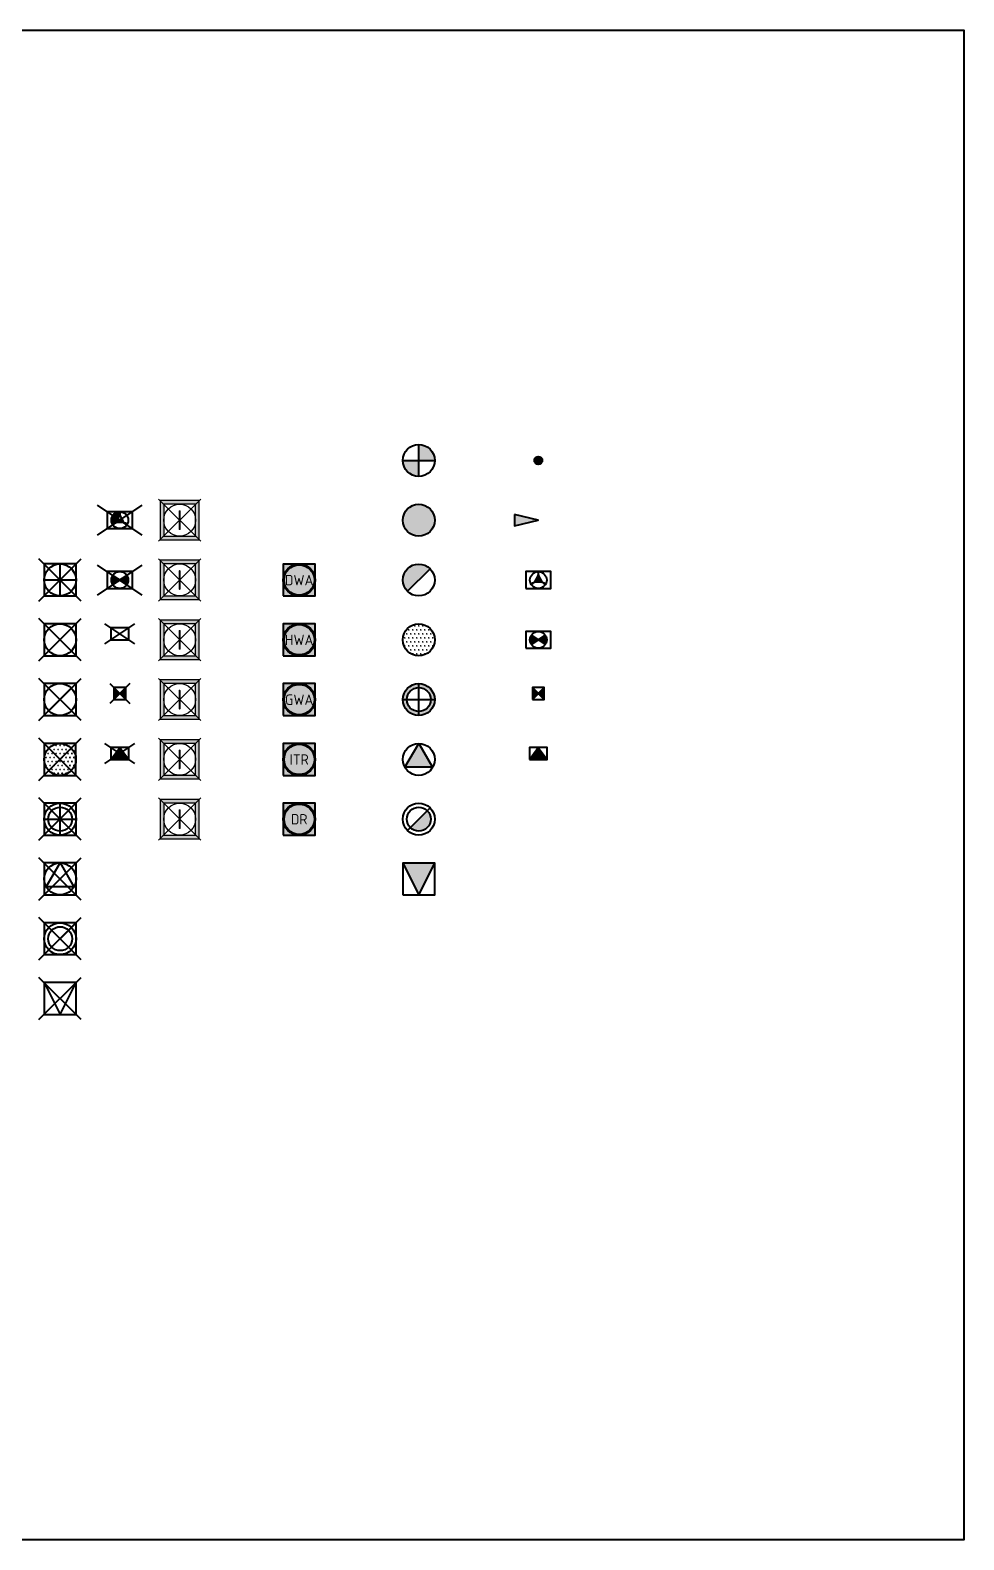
# Model space of a CAD drawing. Header units: metres. Extents: x 3957 to 4309, y 1331 to 1626.
# Drawn here: x 4155.77 to 4179.2, y 1541.18 to 1579.05 of the extents above; entities that cross this region are included whole.
import ezdxf
from ezdxf.enums import TextEntityAlignment as Align

# ---------------------------------------------------------------- set-up
doc = ezdxf.new("R2010")
doc.units = ezdxf.units.M
for name, color, linetype, lineweight in [('B-WE-RI-DRAINAGE_RIOOLPUT_VERLAGEN-S', 90, 'Continuous', 18), ('B-WE-RI-DWA_RIOOLPUT_VERLAGEN-S', 20, 'Continuous', 18), ('B-WE-RI-GWA_RIOOLPUT_VERLAGEN-S', 30, 'Continuous', 18), ('B-WE-RI-HWA_RIOOLPUT_VERLAGEN-S', 150, 'Continuous', 18), ('B-WE-RI-ITR_RIOOLPUT_VERLAGEN-S', 140, 'Continuous', 18), ('B-WE-RI-OVERIG_RIOOLPUT_VERLAGEN-S', 10, 'Continuous', 18), ('N-WE-RI-DRAINAGE_PUT-S', 90, 'Continuous', 25), ('N-WE-RI-DRAINAGE_RIOOLPUT_DEKSEL-S', 90, 'Continuous', 25), ('N-WE-RI-DRAINAGE_RIOOLPUT_INSPECTIEPUT-S', 90, 'Continuous', 25), ('N-WE-RI-DWA_HULPSTUK-S', 20, 'Continuous', 25), ('N-WE-RI-DWA_RIOOLPUT_DEKSEL-S', 20, 'Continuous', 25), ('N-WE-RI-DWA_RIOOLPUT_INSPECTIEPUT-S', 20, 'Continuous', 25), ('N-WE-RI-DWA_RIOOLPUT_POMPPUT-S', 20, 'Continuous', 25), ('N-WE-RI-GWA_RIOOLPUT_DEKSEL-S', 30, 'Continuous', 25), ('N-WE-RI-GWA_RIOOLPUT_INSPECTIEPUT-S', 30, 'Continuous', 25), ('N-WE-RI-HWA_HULPSTUK-S', 150, 'Continuous', 25), ('N-WE-RI-HWA_KOLK_GELEIDEKOLK-S', 150, 'Continuous', 25), ('N-WE-RI-HWA_KOLK_TEGELPADKOLK-S', 150, 'Continuous', 25), ('N-WE-RI-HWA_RIOOLPUT_DEKSEL-S', 150, 'Continuous', 25), ('N-WE-RI-HWA_RIOOLPUT_INSPECTIEPUT-S', 150, 'Continuous', 25), ('N-WE-RI-HWA_UITLAATCONSTRUCTIE-S', 150, 'Continuous', 25), ('N-WE-RI-ITR_RIOOLPUT_DEKSEL-S', 140, 'Continuous', 25), ('N-WE-RI-ITR_RIOOLPUT_INSPECTIEPUT-S', 140, 'Continuous', 25), ('V-WE-RI-DRAINAGE_PUT-S', 90, 'Continuous', 25), ('V-WE-RI-DRAINAGE_RIOOLPUT_INSPECTIEPUT-S', 90, 'Continuous', 25), ('V-WE-RI-DWA_HULPSTUK-S', 20, 'Continuous', 25), ('V-WE-RI-DWA_RIOOLPUT_INSPECTIEPUT-S', 20, 'Continuous', 25), ('V-WE-RI-DWA_RIOOLPUT_POMPPUT-S', 20, 'Continuous', 25), ('V-WE-RI-GWA_RIOOLPUT_INSPECTIEPUT-S', 30, 'Continuous', 25), ('V-WE-RI-HWA_HULPSTUK-S', 150, 'Continuous', 25), ('V-WE-RI-HWA_KOLK-S', 150, 'Continuous', 25), ('V-WE-RI-HWA_KOLK_GELEIDEKOLK-S', 150, 'Continuous', 25), ('V-WE-RI-HWA_KOLK_TEGELPADKOLK-S', 150, 'Continuous', 25), ('V-WE-RI-HWA_RIOOLPUT_INSPECTIEPUT-S', 150, 'Continuous', 25), ('V-WE-RI-HWA_UITLAATCONSTRUCTIE-S', 150, 'Continuous', 25), ('V-WE-RI-ITR_RIOOLPUT_INSPECTIEPUT-S', 140, 'Continuous', 25)]:
    doc.layers.add(name, color=color, linetype=linetype, lineweight=lineweight)
doc.styles.add('NLCS-ISO', font='NLCS-ISO.ttf')

# ---------------------------------------------------------------- blocks, each defined once
blk = doc.blocks.new('SRI-PUT_VERLAGEN-SO')
h = blk.add_hatch(color=256)
h.dxf.hatch_style = 1
h.paths.add_polyline_path([(-2, -2), (2, -2), (2, 2), (-2, 2)], flags=16)
h.paths.add_polyline_path([(-2.46, -2.46), (2.46, -2.46), (2.46, 2.46), (-2.46, 2.46)])
for p, q in [((-2.65, -2.65), (2.65, 2.65)), ((2.65, -2.65), (-2.65, 2.65))]:
    blk.add_line(p, q)
at = {"flags": 128}
for points in [[(-2.46, -2.46), (2.46, -2.46), (2.46, 2.46), (-2.46, 2.46)], [(-2, -2), (2, -2), (2, 2), (-2, 2)]]:
    blk.add_lwpolyline(points, close=True, dxfattribs=at)
blk.add_circle((0, 0), 2)
at = {"style": 'NLCS-ISO'}
blk.add_text('I', height=2.5, dxfattribs=at).set_placement((0, -0.01), align=Align.MIDDLE_CENTER)
blk = doc.blocks.new('V-SRI-KOLK-SO')
for p, q in [((-1.875, -0.5), (1.875, 2)), ((1.875, -0.5), (-1.875, 2))]:
    blk.add_line(p, q)
at = {"flags": 128}
blk.add_lwpolyline([(-1.125, 0), (1.125, 0), (1.125, 1.5), (-1.125, 1.5)], close=True, dxfattribs=at)
blk = doc.blocks.new('V-SRI-HULP_CONTROLEPUT-SO')
h = blk.add_hatch(color=256)
h.dxf.hatch_style = 1
h.paths.add_polyline_path([(-0.87, -0.58, 0.174883), (0, 0.68, -0.041169), (-0.07, 1.05, 0.396012), (-1.05, 0, 0.147593)])
h.paths.add_polyline_path([(0, 0.68, -0.132759), (-0.59, -0.34, -0.132759), (0.59, -0.34, -0.132759)], flags=17)
h.paths.add_polyline_path([(-0.59, -0.34, -0.174883), (0.94, -0.47, 0.115778), (1.05, 0, 0.396012), (0.07, 1.05, -0.174883)])
h.paths.add_polyline_path([(-0.07, 1.05, 0.174883), (0.59, -0.34, -0.041169), (0.94, -0.47, 0.115778), (1.05, 0, 0.432652)])
for p, q in [((2.82, -1.88), (-2.82, 1.88)), ((-2.82, -1.88), (2.82, 1.88))]:
    blk.add_line(p, q)
at = {"flags": 128}
blk.add_lwpolyline([(-1.57, -1.05), (1.57, -1.05), (1.57, 1.05), (-1.57, 1.05)], close=True, dxfattribs=at)
blk.add_circle((0, 0), 1.05)
at = {"color": 0, "linetype": 'ByBlock', "lineweight": -2}
for centre, start, end in [((-2.19, 1.26), 305.4455, 354.5545), ((2.19, 1.26), 185.4455, 234.5545), ((0, -2.53), 65.4455, 114.5545)]:
    blk.add_arc(centre, 2.26, start, end, dxfattribs=at)
blk = doc.blocks.new('V-SRI-HULP_ONTSTOPPINGSSTUK-SO')
for points in [[(-0.87, 0.58, 0.148069), (-1.05, 0, 0.148069), (-0.87, -0.58), (0, 0)], [(0, 0), (0.87, -0.58, 0.148069), (1.05, 0, 0.148069), (0.87, 0.58)]]:
    blk.add_hatch(color=256).paths.add_polyline_path(points)
for p, q in [((2.82, -1.88), (-2.82, 1.88)), ((-2.82, -1.88), (2.82, 1.88)), ((0.87, 0.58), (-0.87, -0.58)), ((-0.87, 0.58), (0.87, -0.58)), ((-0.87, -0.58), (0.87, 0.58))]:
    blk.add_line(p, q)
at = {"flags": 128}
blk.add_lwpolyline([(-1.57, -1.05), (1.57, -1.05), (1.57, 1.05), (-1.57, 1.05)], close=True, dxfattribs=at)
blk.add_circle((0, 0), 1.05)
blk = doc.blocks.new('SRI-HULP_CONTROLEPUT-SO')
h = blk.add_hatch(color=256)
h.dxf.hatch_style = 1
h.paths.add_polyline_path([(0.07, 1.05, 0.031281), (-0.07, 1.05, 0.041169), (0, 0.68, 0.041169)])
h.paths.add_polyline_path([(0, 0.68, -0.132759), (-0.59, -0.34, -0.132759), (0.59, -0.34, -0.132759)])
h.paths.add_polyline_path([(-0.59, -0.34, 0.041169), (-0.94, -0.47, 0.031281), (-0.87, -0.58, 0.041169)])
h.paths.add_polyline_path([(0.59, -0.34, 0.041169), (0.87, -0.58, 0.031281), (0.94, -0.47, 0.041169)])
at = {"flags": 128}
blk.add_lwpolyline([(-1.57, -1.05), (1.57, -1.05), (1.57, 1.05), (-1.57, 1.05)], close=True, dxfattribs=at)
blk.add_circle((0, 0), 1.05)
at = {"color": 0, "linetype": 'ByBlock', "lineweight": -2}
for centre, start, end in [((-2.19, 1.26), 305.4455, 354.5545), ((2.19, 1.26), 185.4455, 234.5545), ((0, -2.53), 65.4455, 114.5545)]:
    blk.add_arc(centre, 2.26, start, end, dxfattribs=at)
blk = doc.blocks.new('SRI-HULP_ONTSTOPPINGSSTUK-SO')
for points in [[(-0.87, 0.58, 0.148069), (-1.05, 0, 0.148069), (-0.87, -0.58), (0, 0)], [(0, 0), (0.87, -0.58, 0.148069), (1.05, 0, 0.148069), (0.87, 0.58)]]:
    blk.add_hatch(color=256).paths.add_polyline_path(points)
for p, q in [((0.87, 0.58), (-0.87, -0.58)), ((-0.87, 0.58), (0.87, -0.58)), ((-0.87, -0.58), (0.87, 0.58))]:
    blk.add_line(p, q)
at = {"flags": 128}
blk.add_lwpolyline([(-1.57, -1.05), (1.57, -1.05), (1.57, 1.05), (-1.57, 1.05)], close=True, dxfattribs=at)
blk.add_circle((0, 0), 1.05)
blk = doc.blocks.new('SRI-HULP_AANSLUITEN-SO')
h = blk.add_hatch(color=256)
h.dxf.hatch_style = 1
edge = h.paths.add_edge_path()
edge.add_arc((0, 0), 0.5, 0, 360)
blk.add_circle((0, 0), 0.5)
blk = doc.blocks.new('SRI-HULP_DOORVOEREN-SO')
h = blk.add_hatch(color=256)
h.dxf.hatch_style = 1
h.paths.add_polyline_path([(-2.97, 0.7), (-2.97, -0.7), (0, 0)])
at = {"color": 0, "linetype": 'ByBlock', "lineweight": -2, "flags": 128}
blk.add_lwpolyline([(-2.97, 0.7), (-2.97, -0.7), (0, 0)], close=True, dxfattribs=at)
blk = doc.blocks.new('V-SRI-KOLK_TEGELPAD-SO')
h = blk.add_hatch(color=256)
h.dxf.hatch_style = 1
h.paths.add_polyline_path([(-0.75, 0), (0, 0.75), (-0.75, 1.5)])
h.paths.add_polyline_path([(0, 0.75), (0.75, 0), (0.75, 1.5)])
for p, q in [((1.25, 2), (-1.25, -0.5)), ((-1.25, 2), (1.25, -0.5)), ((-0.75, 0), (0.75, 1.5)), ((0.75, 0), (-0.75, 1.5))]:
    blk.add_line(p, q)
blk.add_lwpolyline([(-0.75, 0), (0.75, 0), (0.75, 1.5), (-0.75, 1.5)], close=True)
blk = doc.blocks.new('V-SRI-KOLK_GELEIDE-SO')
h = blk.add_hatch(color=256)
h.dxf.hatch_style = 1
h.paths.add_polyline_path([(0, 1.5), (-1.125, 0), (1.125, 0)])
for p, q in [((-1.875, -0.5), (1.875, 2)), ((1.875, -0.5), (-1.875, 2)), ((-1.125, 0), (1.125, 1.5)), ((1.125, 0), (-1.125, 1.5))]:
    blk.add_line(p, q)
blk.add_lwpolyline([(-1.125, 0), (1.125, 0), (1.125, 1.5), (-1.125, 1.5)], close=True)
at = {"flags": 128}
blk.add_lwpolyline([(-1.125, 0), (0, 1.5), (1.125, 0)], dxfattribs=at)
blk = doc.blocks.new('SRI-KOLK_TEGELPAD-SO')
h = blk.add_hatch(color=256)
h.dxf.hatch_style = 1
h.paths.add_polyline_path([(0, 0.75), (-0.75, 1.5), (-0.75, 0)])
h.paths.add_polyline_path([(0, 0.75), (0.75, 0), (0.75, 1.5)])
for p, q in [((-0.75, 0), (0.75, 1.5)), ((0.75, 0), (-0.75, 1.5))]:
    blk.add_line(p, q)
blk.add_lwpolyline([(-0.75, 0), (0.75, 0), (0.75, 1.5), (-0.75, 1.5)], close=True)
blk = doc.blocks.new('SRI-KOLK_GELEIDE-SO')
h = blk.add_hatch(color=256)
h.dxf.hatch_style = 1
h.paths.add_polyline_path([(0, 1.5), (-1.125, 0), (1.125, 0)])
blk.add_lwpolyline([(-1.125, 0), (1.125, 0), (1.125, 1.5), (-1.125, 1.5)], close=True)
at = {"flags": 128}
blk.add_lwpolyline([(-1.125, 0), (0, 1.5), (1.125, 0)], dxfattribs=at)
blk = doc.blocks.new('SRI-PUT_DEKSEL_DWA-SO')
at = {"true_color": 0xffffff}
h = blk.add_hatch(color=7, dxfattribs=at)
h.dxf.hatch_style = 1
h.paths.add_polyline_path([(-2, -2), (2, -2), (2, 2), (-2, 2)])
at = {"flags": 128}
blk.add_lwpolyline([(-2, -2), (2, -2), (2, 2), (-2, 2)], close=True, dxfattribs=at)
for radius in [2, 1.9]:
    blk.add_circle((0, 0), radius)
at = {"style": 'NLCS-ISO'}
blk.add_text('DWA', height=1.3, dxfattribs=at).set_placement((0, -0.01), align=Align.MIDDLE_CENTER)
blk = doc.blocks.new('SRI-PUT_DEKSEL_DRAINAGE-SO')
at = {"true_color": 0xffffff}
h = blk.add_hatch(color=7, dxfattribs=at)
h.dxf.hatch_style = 1
h.paths.add_polyline_path([(-2, -2), (2, -2), (2, 2), (-2, 2)])
at = {"flags": 128}
blk.add_lwpolyline([(-2, -2), (2, -2), (2, 2), (-2, 2)], close=True, dxfattribs=at)
for radius in [2, 1.9]:
    blk.add_circle((0, 0), radius)
at = {"style": 'NLCS-ISO'}
blk.add_text('DR', height=1.3, dxfattribs=at).set_placement((0, -0.01), align=Align.MIDDLE_CENTER)
blk = doc.blocks.new('SRI-PUT_DEKSEL_GWA-SO')
at = {"true_color": 0xffffff}
h = blk.add_hatch(color=7, dxfattribs=at)
h.dxf.hatch_style = 1
h.paths.add_polyline_path([(-2, -2), (2, -2), (2, 2), (-2, 2)])
at = {"flags": 128}
blk.add_lwpolyline([(-2, -2), (2, -2), (2, 2), (-2, 2)], close=True, dxfattribs=at)
for radius in [2, 1.9]:
    blk.add_circle((0, 0), radius)
at = {"style": 'NLCS-ISO'}
blk.add_text('GWA', height=1.3, dxfattribs=at).set_placement((0, -0.01), align=Align.MIDDLE_CENTER)
blk = doc.blocks.new('SRI-PUT_DEKSEL_HWA-SO')
at = {"true_color": 0xffffff}
h = blk.add_hatch(color=7, dxfattribs=at)
h.dxf.hatch_style = 1
h.paths.add_polyline_path([(-2, -2), (2, -2), (2, 2), (-2, 2)])
at = {"flags": 128}
blk.add_lwpolyline([(-2, -2), (2, -2), (2, 2), (-2, 2)], close=True, dxfattribs=at)
for radius in [2, 1.9]:
    blk.add_circle((0, 0), radius)
at = {"style": 'NLCS-ISO'}
blk.add_text('HWA', height=1.3, dxfattribs=at).set_placement((0, -0.01), align=Align.MIDDLE_CENTER)
blk = doc.blocks.new('SRI-PUT_DEKSEL_ITR-SO')
at = {"true_color": 0xffffff}
h = blk.add_hatch(color=7, dxfattribs=at)
h.dxf.hatch_style = 1
h.paths.add_polyline_path([(-2, -2), (2, -2), (2, 2), (-2, 2)])
at = {"flags": 128}
blk.add_lwpolyline([(-2, -2), (2, -2), (2, 2), (-2, 2)], close=True, dxfattribs=at)
for radius in [2, 1.9]:
    blk.add_circle((0, 0), radius)
at = {"style": 'NLCS-ISO'}
blk.add_text('ITR', height=1.3, dxfattribs=at).set_placement((0, -0.01), align=Align.MIDDLE_CENTER)
blk = doc.blocks.new('SRI-UITSTROOMVOORZIENING-SO')
h = blk.add_hatch(color=256)
h.dxf.hatch_style = 1
h.paths.add_polyline_path([(2, 2), (-2, 2), (0, -2)])
at = {"flags": 128}
blk.add_lwpolyline([(-2, -2), (2, -2), (2, 2), (-2, 2)], close=True, dxfattribs=at)
blk.add_lwpolyline([(-2, 2), (0, -2), (2, 2)], dxfattribs=at)
blk = doc.blocks.new('SRI-PUT_DWA_01-SO')
h = blk.add_hatch(color=256)
h.dxf.hatch_style = 1
h.paths.add_polyline_path([(-2, 0, 0.414214), (0, -2), (0, 0)])
h.paths.add_polyline_path([(2, 0, 0.414214), (0, 2), (0, 0)])
for p, q in [((0, -2), (0, 2)), ((-2, 0), (2, 0))]:
    blk.add_line(p, q)
blk.add_circle((0, 0), 2)
blk = doc.blocks.new('SRI-PUT_HWA_01-SO')
h = blk.add_hatch(color=256)
h.dxf.hatch_style = 1
h.paths.add_polyline_path([(-2, 0, 1), (2, 0, 1)])
blk.add_circle((0, 0), 2)
blk = doc.blocks.new('SRI-PUT_GWA_01-SO')
h = blk.add_hatch(color=256)
h.dxf.hatch_style = 1
h.paths.add_polyline_path([(-2, 0, 0.198912), (-1.41, -1.41), (1.41, 1.41, 0.668179)])
blk.add_line((-1.41, -1.41), (1.41, 1.41))
blk.add_circle((0, 0), 2)
blk = doc.blocks.new('SRI-PUT_ITR_01-SO')
for centre, radius in [((0, 0), 2), ((-1.75, 0.25), 0.004), ((-1.5, 0.75), 0.004), ((-1.25, 1.25), 0.004), ((-1.25, 0.25), 0.004), ((-1, 0.75), 0.004), ((-0.75, 1.25), 0.004), ((-0.75, 0.25), 0.004), ((-0.5, 1.75), 0.004), ((-0.5, 0.75), 0.004), ((-0.25, 1.25), 0.004), ((-0.25, 0.25), 0.004), ((0, 1.75), 0.004), ((0, 0.75), 0.004), ((0.25, 1.25), 0.004), ((0.25, 0.25), 0.004), ((0.5, 1.75), 0.004), ((0.5, 0.75), 0.004), ((0.75, 1.25), 0.004), ((0.75, 0.25), 0.004), ((1, 0.75), 0.004), ((1.25, 1.25), 0.004), ((1.25, 0.25), 0.004), ((1.5, 0.75), 0.004), ((1.75, 0.25), 0.004), ((-1.75, -0.75), 0.004), ((-1.5, -0.25), 0.004), ((-1.5, -1.25), 0.004), ((-1.25, -0.75), 0.004), ((-1, -0.25), 0.004), ((-1, -1.25), 0.004), ((-0.75, -0.75), 0.004), ((-0.75, -1.75), 0.004), ((-0.5, -0.25), 0.004), ((-0.5, -1.25), 0.004), ((-0.25, -0.75), 0.004), ((-0.25, -1.75), 0.004), ((0, -0.25), 0.004), ((0, -1.25), 0.004), ((0.25, -0.75), 0.004), ((0.25, -1.75), 0.004), ((0.5, -0.25), 0.004), ((0.5, -1.25), 0.004), ((0.75, -0.75), 0.004), ((0.75, -1.75), 0.004), ((1, -0.25), 0.004), ((1, -1.25), 0.004), ((1.25, -0.75), 0.004), ((1.5, -0.25), 0.004), ((1.5, -1.25), 0.004), ((1.75, -0.75), 0.004)]:
    blk.add_circle(centre, radius)
blk = doc.blocks.new('SRI-PUT_DRAIN_01-SO')
h = blk.add_hatch(color=256)
h.dxf.hatch_style = 1
h.paths.add_polyline_path([(-1.5, 0), (-2, 0, 0.414214), (0, -2), (0, -1.5, -0.414214)])
h.paths.add_polyline_path([(2, 0), (1.5, 0, -0.414214), (0, -1.5), (0, -2, 0.414214)])
h.paths.add_polyline_path([(0, 2), (0, 1.5, -0.414214), (1.5, 0), (2, 0, 0.414214)])
h.paths.add_polyline_path([(0, 1.5), (0, 2, 0.414214), (-2, 0), (-1.5, 0, -0.414214)])
for p, q in [((0, -2), (0, 2)), ((-2, 0), (2, 0))]:
    blk.add_line(p, q)
for radius in [2, 1.5]:
    blk.add_circle((0, 0), radius)
blk = doc.blocks.new('SRI-PUT_POMPPUT_01-SO')
h = blk.add_hatch(color=256)
h.dxf.hatch_style = 1
h.paths.add_polyline_path([(1.74, -0.98), (0, 2), (-1.74, -0.98)])
for p, q in [((-1.74, -0.98), (0, 2)), ((0, 2), (1.74, -0.98)), ((1.74, -0.98), (-1.74, -0.98))]:
    blk.add_line(p, q)
blk.add_circle((0, 0), 2)
blk = doc.blocks.new('SRI-PUT_DRAIN_DOORSPUIT_01-SO')
h = blk.add_hatch(color=256)
h.dxf.hatch_style = 1
h.paths.add_polyline_path([(1.5, 0, 0.198912), (1.06, 1.06), (-1.06, -1.06, 0.668179)])
blk.add_line((-1.41, -1.41), (1.41, 1.41))
for radius in [2, 1.5]:
    blk.add_circle((0, 0), radius)
blk = doc.blocks.new('V-SRI-UITSTROOMVOORZIENING-SO')
for p, q in [((-2.65, -2.65), (2.65, 2.65)), ((2.65, -2.65), (-2.65, 2.65))]:
    blk.add_line(p, q)
at = {"flags": 128}
blk.add_lwpolyline([(-2, -2), (2, -2), (2, 2), (-2, 2)], close=True, dxfattribs=at)
blk.add_lwpolyline([(-2, 2), (0, -2), (2, 2)], dxfattribs=at)
blk = doc.blocks.new('V-SRI-PUT_DWA-SO')
for p, q in [((-2.65, -2.65), (2.65, 2.65)), ((2.65, -2.65), (-2.65, 2.65)), ((0, -2), (0, 2)), ((-2, 0), (2, 0))]:
    blk.add_line(p, q)
blk.add_lwpolyline([(-2, -2), (2, -2), (2, 2), (-2, 2)], close=True)
blk.add_circle((0, 0), 2)
blk = doc.blocks.new('V-SRI-PUT_HWA-SO')
for p, q in [((-2.65, -2.65), (2.65, 2.65)), ((2.65, -2.65), (-2.65, 2.65))]:
    blk.add_line(p, q)
blk.add_lwpolyline([(-2, -2), (2, -2), (2, 2), (-2, 2)], close=True)
blk.add_circle((0, 0), 2)
blk = doc.blocks.new('V-SRI-PUT_GWA-SO')
for p, q in [((-2.65, -2.65), (2.65, 2.65)), ((2.65, -2.65), (-2.65, 2.65)), ((-1.41, -1.41), (1.41, 1.41))]:
    blk.add_line(p, q)
blk.add_lwpolyline([(-2, -2), (2, -2), (2, 2), (-2, 2)], close=True)
blk.add_circle((0, 0), 2)
blk = doc.blocks.new('V-SRI-PUT_ITR-SO')
for p, q in [((-2.65, -2.65), (2.65, 2.65)), ((2.65, -2.65), (-2.65, 2.65))]:
    blk.add_line(p, q)
blk.add_lwpolyline([(-2, -2), (2, -2), (2, 2), (-2, 2)], close=True)
for centre, radius in [((0, 0), 2), ((-1.75, 0.25), 0.004), ((-1.5, 0.75), 0.004), ((-1.25, 1.25), 0.004), ((-1.25, 0.25), 0.004), ((-1, 0.75), 0.004), ((-0.75, 1.25), 0.004), ((-0.75, 0.25), 0.004), ((-0.5, 1.75), 0.004), ((-0.5, 0.75), 0.004), ((-0.25, 1.25), 0.004), ((-0.25, 0.25), 0.004), ((0, 1.75), 0.004), ((0, 0.75), 0.004), ((0.25, 1.25), 0.004), ((0.25, 0.25), 0.004), ((0.5, 1.75), 0.004), ((0.5, 0.75), 0.004), ((0.75, 1.25), 0.004), ((0.75, 0.25), 0.004), ((1, 0.75), 0.004), ((1.25, 1.25), 0.004), ((1.25, 0.25), 0.004), ((1.5, 0.75), 0.004), ((1.75, 0.25), 0.004), ((-1.75, -0.75), 0.004), ((-1.5, -0.25), 0.004), ((-1.5, -1.25), 0.004), ((-1.25, -0.75), 0.004), ((-1, -0.25), 0.004), ((-1, -1.25), 0.004), ((-0.75, -0.75), 0.004), ((-0.75, -1.75), 0.004), ((-0.5, -0.25), 0.004), ((-0.5, -1.25), 0.004), ((-0.25, -0.75), 0.004), ((-0.25, -1.75), 0.004), ((0, -0.25), 0.004), ((0, -1.25), 0.004), ((0.25, -0.75), 0.004), ((0.25, -1.75), 0.004), ((0.5, -0.25), 0.004), ((0.5, -1.25), 0.004), ((0.75, -0.75), 0.004), ((0.75, -1.75), 0.004), ((1, -0.25), 0.004), ((1, -1.25), 0.004), ((1.25, -0.75), 0.004), ((1.5, -0.25), 0.004), ((1.5, -1.25), 0.004), ((1.75, -0.75), 0.004)]:
    blk.add_circle(centre, radius)
blk = doc.blocks.new('V-SRI-PUT_DRAIN-SO')
for p, q in [((-2.65, -2.65), (2.65, 2.65)), ((2.65, -2.65), (-2.65, 2.65)), ((0, -2), (0, 2)), ((-2, 0), (2, 0))]:
    blk.add_line(p, q)
blk.add_lwpolyline([(-2, -2), (2, -2), (2, 2), (-2, 2)], close=True)
for radius in [2, 1.5]:
    blk.add_circle((0, 0), radius)
blk = doc.blocks.new('V-SRI-PUT_POMPPUT-SO')
for p, q in [((-2.65, -2.65), (2.65, 2.65)), ((2.65, -2.65), (-2.65, 2.65)), ((-1.74, -0.98), (0, 2)), ((0, 2), (1.74, -0.98)), ((1.74, -0.98), (-1.74, -0.98))]:
    blk.add_line(p, q)
blk.add_lwpolyline([(-2, -2), (2, -2), (2, 2), (-2, 2)], close=True)
blk.add_circle((0, 0), 2)
blk = doc.blocks.new('V-SRI-PUT_DRAIN_DOORSPUIT-SO')
for p, q in [((-2.65, -2.65), (2.65, 2.65)), ((2.65, -2.65), (-2.65, 2.65)), ((-2, -2), (2, 2))]:
    blk.add_line(p, q)
blk.add_lwpolyline([(-2, -2), (2, -2), (2, 2), (-2, 2)], close=True)
for radius in [2, 1.5]:
    blk.add_circle((0, 0), radius)

msp = doc.modelspace()

# ---------------------------------------------------------------- linework, layer by layer
msp.add_lwpolyline([(4131.996, 1579.053), (4179.195, 1579.053), (4179.195, 1541.183), (4131.996, 1541.183)], close=True)

# ---------------------------------------------------------------- block references
at = {"layer": 'B-WE-RI-DRAINAGE_RIOOLPUT_VERLAGEN-S', "xscale": 0.2, "yscale": 0.2, "zscale": 0.2}
msp.add_blockref('SRI-PUT_VERLAGEN-SO', (4159.521, 1559.262), dxfattribs=at)
at = {"layer": 'B-WE-RI-DWA_RIOOLPUT_VERLAGEN-S', "xscale": 0.2, "yscale": 0.2, "zscale": 0.2}
msp.add_blockref('SRI-PUT_VERLAGEN-SO', (4159.521, 1565.262), dxfattribs=at)
at = {"layer": 'B-WE-RI-GWA_RIOOLPUT_VERLAGEN-S', "xscale": 0.2, "yscale": 0.2, "zscale": 0.2}
msp.add_blockref('SRI-PUT_VERLAGEN-SO', (4159.521, 1562.262), dxfattribs=at)
at = {"layer": 'B-WE-RI-HWA_RIOOLPUT_VERLAGEN-S', "xscale": 0.2, "yscale": 0.2, "zscale": 0.2}
msp.add_blockref('SRI-PUT_VERLAGEN-SO', (4159.521, 1563.762), dxfattribs=at)
at = {"layer": 'B-WE-RI-ITR_RIOOLPUT_VERLAGEN-S', "xscale": 0.2, "yscale": 0.2, "zscale": 0.2}
msp.add_blockref('SRI-PUT_VERLAGEN-SO', (4159.521, 1560.762), dxfattribs=at)
at = {"layer": 'B-WE-RI-OVERIG_RIOOLPUT_VERLAGEN-S', "xscale": 0.2, "yscale": 0.2, "zscale": 0.2}
msp.add_blockref('SRI-PUT_VERLAGEN-SO', (4159.521, 1566.762), dxfattribs=at)
at = {"layer": 'N-WE-RI-DRAINAGE_PUT-S', "xscale": 0.2, "yscale": 0.2, "zscale": 0.2}
msp.add_blockref('SRI-PUT_DRAIN_DOORSPUIT_01-SO', (4165.52, 1559.26), dxfattribs=at)
at = {"layer": 'N-WE-RI-DRAINAGE_RIOOLPUT_DEKSEL-S', "xscale": 0.2, "yscale": 0.2, "zscale": 0.2}
msp.add_blockref('SRI-PUT_DEKSEL_DRAINAGE-SO', (4162.52, 1559.26), dxfattribs=at)
at = {"layer": 'N-WE-RI-DRAINAGE_RIOOLPUT_INSPECTIEPUT-S', "xscale": 0.2, "yscale": 0.2, "zscale": 0.2}
msp.add_blockref('SRI-PUT_DRAIN_01-SO', (4165.52, 1562.26), dxfattribs=at)
at = {"layer": 'N-WE-RI-DWA_HULPSTUK-S', "xscale": 0.2, "yscale": 0.2, "zscale": 0.2}
msp.add_blockref('SRI-HULP_CONTROLEPUT-SO', (4168.52, 1565.26), dxfattribs=at)
at = {"layer": 'N-WE-RI-DWA_RIOOLPUT_DEKSEL-S', "xscale": 0.2, "yscale": 0.2, "zscale": 0.2}
msp.add_blockref('SRI-PUT_DEKSEL_DWA-SO', (4162.52, 1565.26), dxfattribs=at)
at = {"layer": 'N-WE-RI-DWA_RIOOLPUT_INSPECTIEPUT-S', "xscale": 0.2, "yscale": 0.2, "zscale": 0.2}
msp.add_blockref('SRI-PUT_DWA_01-SO', (4165.52, 1568.26), dxfattribs=at)
at = {"layer": 'N-WE-RI-DWA_RIOOLPUT_POMPPUT-S', "xscale": 0.2, "yscale": 0.2, "zscale": 0.2}
msp.add_blockref('SRI-PUT_POMPPUT_01-SO', (4165.52, 1560.76), dxfattribs=at)
at = {"layer": 'N-WE-RI-GWA_RIOOLPUT_DEKSEL-S', "xscale": 0.2, "yscale": 0.2, "zscale": 0.2}
msp.add_blockref('SRI-PUT_DEKSEL_GWA-SO', (4162.52, 1562.26), dxfattribs=at)
at = {"layer": 'N-WE-RI-GWA_RIOOLPUT_INSPECTIEPUT-S', "xscale": 0.2, "yscale": 0.2, "zscale": 0.2}
msp.add_blockref('SRI-PUT_GWA_01-SO', (4165.52, 1565.26), dxfattribs=at)
at = {"layer": 'N-WE-RI-HWA_HULPSTUK-S', "xscale": 0.2, "yscale": 0.2, "zscale": 0.2}
for name, p in [('SRI-HULP_AANSLUITEN-SO', (4168.52, 1568.26)), ('SRI-HULP_DOORVOEREN-SO', (4168.52, 1566.76)), ('SRI-HULP_ONTSTOPPINGSSTUK-SO', (4168.52, 1563.76))]:
    msp.add_blockref(name, p, dxfattribs=at)
at = {"layer": 'N-WE-RI-HWA_KOLK_GELEIDEKOLK-S', "xscale": 0.2, "yscale": 0.2, "zscale": 0.2}
msp.add_blockref('SRI-KOLK_GELEIDE-SO', (4168.52, 1560.76), dxfattribs=at)
at = {"layer": 'N-WE-RI-HWA_KOLK_TEGELPADKOLK-S', "xscale": 0.2, "yscale": 0.2, "zscale": 0.2}
msp.add_blockref('SRI-KOLK_TEGELPAD-SO', (4168.52, 1562.26), dxfattribs=at)
at = {"layer": 'N-WE-RI-HWA_RIOOLPUT_DEKSEL-S', "xscale": 0.2, "yscale": 0.2, "zscale": 0.2}
msp.add_blockref('SRI-PUT_DEKSEL_HWA-SO', (4162.52, 1563.76), dxfattribs=at)
at = {"layer": 'N-WE-RI-HWA_RIOOLPUT_INSPECTIEPUT-S', "xscale": 0.2, "yscale": 0.2, "zscale": 0.2}
msp.add_blockref('SRI-PUT_HWA_01-SO', (4165.52, 1566.76), dxfattribs=at)
at = {"layer": 'N-WE-RI-HWA_UITLAATCONSTRUCTIE-S', "xscale": 0.2, "yscale": 0.2, "zscale": 0.2}
msp.add_blockref('SRI-UITSTROOMVOORZIENING-SO', (4165.52, 1557.76), dxfattribs=at)
at = {"layer": 'N-WE-RI-ITR_RIOOLPUT_DEKSEL-S', "xscale": 0.2, "yscale": 0.2, "zscale": 0.2}
msp.add_blockref('SRI-PUT_DEKSEL_ITR-SO', (4162.52, 1560.76), dxfattribs=at)
at = {"layer": 'N-WE-RI-ITR_RIOOLPUT_INSPECTIEPUT-S', "xscale": 0.2, "yscale": 0.2, "zscale": 0.2}
msp.add_blockref('SRI-PUT_ITR_01-SO', (4165.52, 1563.759), dxfattribs=at)
at = {"layer": 'V-WE-RI-DRAINAGE_PUT-S', "xscale": 0.2, "yscale": 0.2, "zscale": 0.2}
msp.add_blockref('V-SRI-PUT_DRAIN_DOORSPUIT-SO', (4156.521, 1556.262), dxfattribs=at)
at = {"layer": 'V-WE-RI-DRAINAGE_RIOOLPUT_INSPECTIEPUT-S', "xscale": 0.2, "yscale": 0.2, "zscale": 0.2}
msp.add_blockref('V-SRI-PUT_DRAIN-SO', (4156.521, 1559.262), dxfattribs=at)
at = {"layer": 'V-WE-RI-DWA_HULPSTUK-S', "xscale": 0.2, "yscale": 0.2, "zscale": 0.2}
msp.add_blockref('V-SRI-HULP_CONTROLEPUT-SO', (4158.02, 1566.76), dxfattribs=at)
at = {"layer": 'V-WE-RI-DWA_RIOOLPUT_INSPECTIEPUT-S', "xscale": 0.2, "yscale": 0.2, "zscale": 0.2}
msp.add_blockref('V-SRI-PUT_DWA-SO', (4156.521, 1565.262), dxfattribs=at)
at = {"layer": 'V-WE-RI-DWA_RIOOLPUT_POMPPUT-S', "xscale": 0.2, "yscale": 0.2, "zscale": 0.2}
msp.add_blockref('V-SRI-PUT_POMPPUT-SO', (4156.521, 1557.762), dxfattribs=at)
at = {"layer": 'V-WE-RI-GWA_RIOOLPUT_INSPECTIEPUT-S', "xscale": 0.2, "yscale": 0.2, "zscale": 0.2}
msp.add_blockref('V-SRI-PUT_GWA-SO', (4156.521, 1562.262), dxfattribs=at)
at = {"layer": 'V-WE-RI-HWA_HULPSTUK-S', "xscale": 0.2, "yscale": 0.2, "zscale": 0.2}
msp.add_blockref('V-SRI-HULP_ONTSTOPPINGSSTUK-SO', (4158.02, 1565.26), dxfattribs=at)
at = {"layer": 'V-WE-RI-HWA_KOLK-S', "xscale": 0.2, "yscale": 0.2, "zscale": 0.2}
msp.add_blockref('V-SRI-KOLK-SO', (4158.02, 1563.76), dxfattribs=at)
at = {"layer": 'V-WE-RI-HWA_KOLK_GELEIDEKOLK-S', "xscale": 0.2, "yscale": 0.2, "zscale": 0.2}
msp.add_blockref('V-SRI-KOLK_GELEIDE-SO', (4158.02, 1560.76), dxfattribs=at)
at = {"layer": 'V-WE-RI-HWA_KOLK_TEGELPADKOLK-S', "xscale": 0.2, "yscale": 0.2, "zscale": 0.2}
msp.add_blockref('V-SRI-KOLK_TEGELPAD-SO', (4158.02, 1562.26), dxfattribs=at)
at = {"layer": 'V-WE-RI-HWA_RIOOLPUT_INSPECTIEPUT-S', "xscale": 0.2, "yscale": 0.2, "zscale": 0.2}
msp.add_blockref('V-SRI-PUT_HWA-SO', (4156.521, 1563.762), dxfattribs=at)
at = {"layer": 'V-WE-RI-HWA_UITLAATCONSTRUCTIE-S', "xscale": 0.2, "yscale": 0.2, "zscale": 0.2}
msp.add_blockref('V-SRI-UITSTROOMVOORZIENING-SO', (4156.521, 1554.762), dxfattribs=at)
at = {"layer": 'V-WE-RI-ITR_RIOOLPUT_INSPECTIEPUT-S', "xscale": 0.2, "yscale": 0.2, "zscale": 0.2}
msp.add_blockref('V-SRI-PUT_ITR-SO', (4156.52, 1560.76), dxfattribs=at)

doc.saveas('drawing.dxf')
